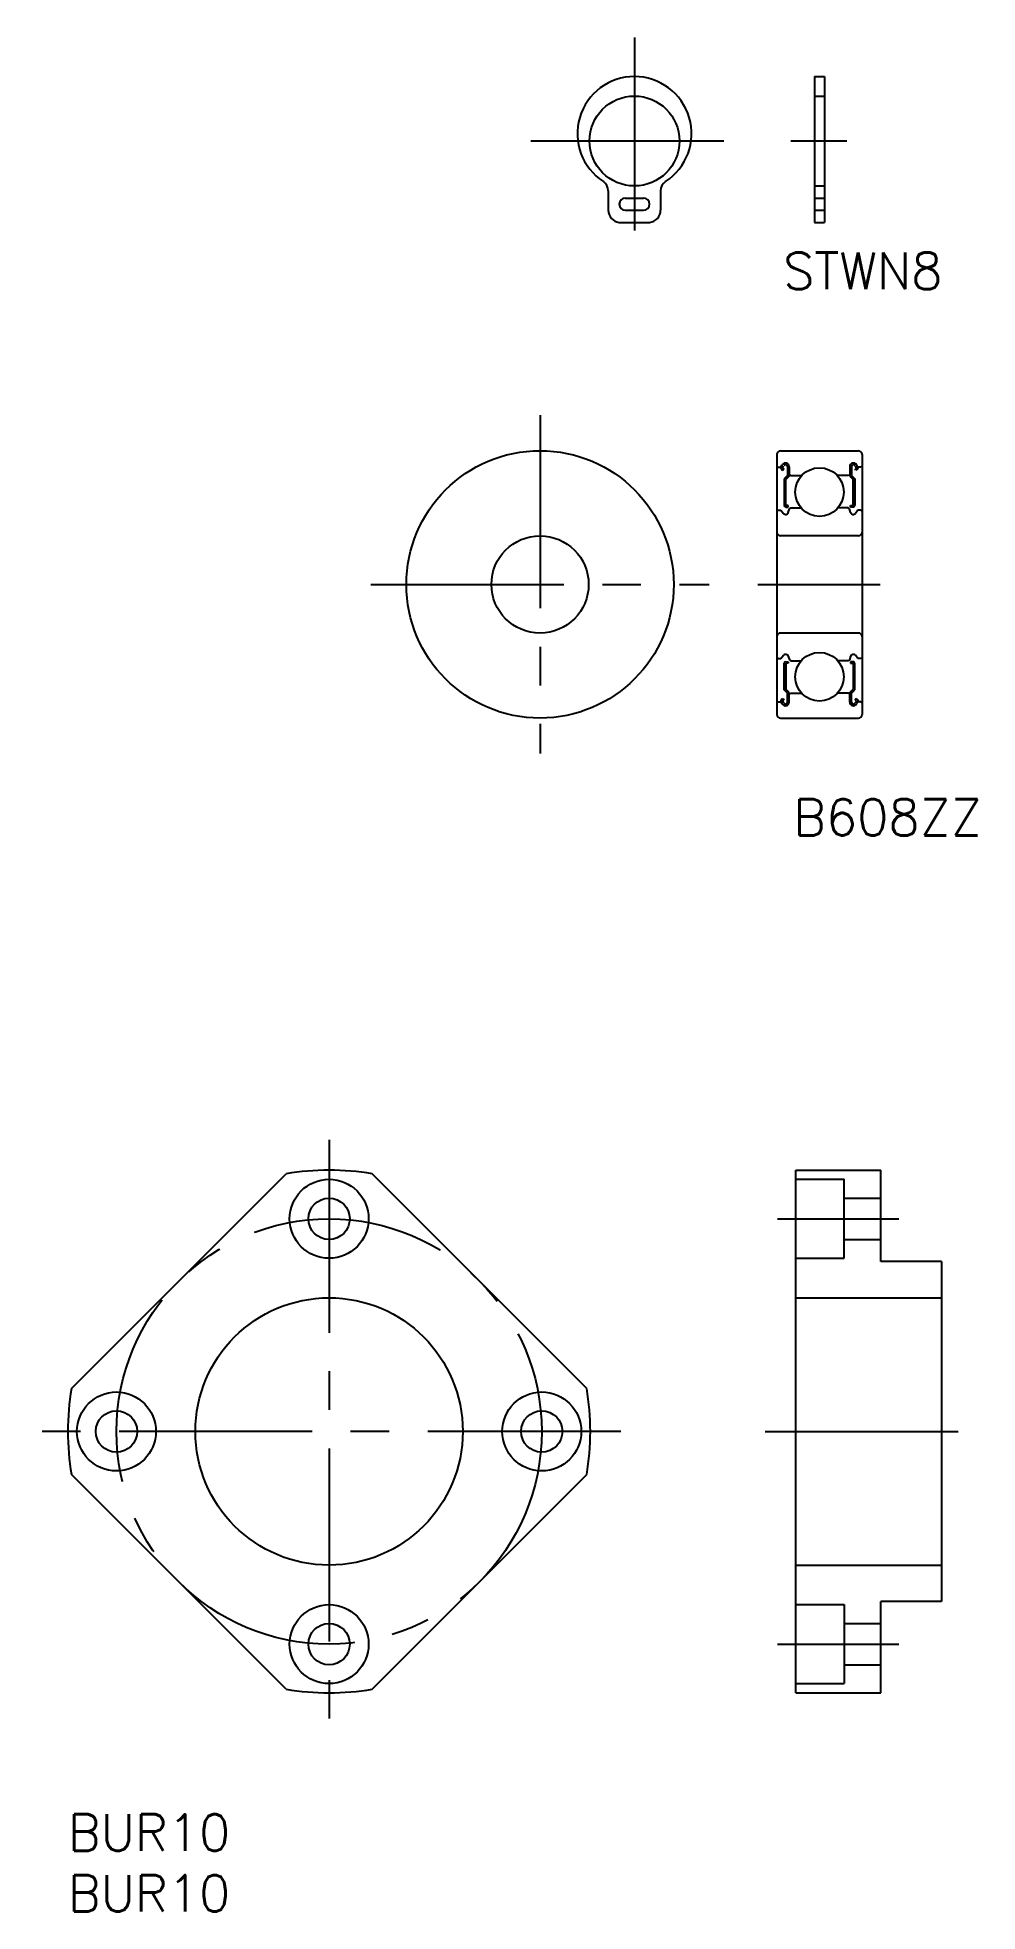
# Model space of a CAD drawing. Extents: x -2 to 75, y -8 to 146.
import ezdxf

# ---------------------------------------------------------------- set-up
doc = ezdxf.new("R2010")
doc.units = 0
doc.header["$LTSCALE"] = 0.5
doc.linetypes.add('CENTER', pattern=[50.8, 31.75, -6.35, 6.35, -6.35])
doc.linetypes.add('DASHED', pattern=[19.05, 12.7, -6.35])
doc.layers.get('0').update_dxf_attribs({"linetype": 'CONTINUOUS'})
for name, color, linetype in [('MSM_CENTER', 1, 'CENTER'), ('MSM_CONTINUOUS', 7, 'CONTINUOUS'), ('MSM_DASHED', 4, 'DASHED'), ('MSM_PART_NUMBER', 7, 'CONTINUOUS')]:
    doc.layers.add(name, color=color, linetype=linetype)
doc.styles.get("Standard").update_dxf_attribs({"font": 'txt.shx', "height": 3, "bigfont": 'bigfont.shx'})

# ---------------------------------------------------------------- blocks, each defined once
blk = doc.blocks.new('*U2')
at = {"layer": 'MSM_PART_NUMBER'}
blk.add_text('BUR10', height=3, dxfattribs=at).set_placement((0, -3))
blk = doc.blocks.new('*U3')
at = {"layer": 'MSM_PART_NUMBER'}
blk.add_text('BUR10', height=3, dxfattribs=at).set_placement((0, -8))

msp = doc.modelspace()

# ---------------------------------------------------------------- linework, layer by layer
for p, q in [((64.8, 110.97), (64.91, 110.79)), ((64.91, 91.62), (64.8, 91.43))]:
    msp.add_line(p, q)
at = {"layer": 'MSM_CENTER'}
for p, q in [((46.63, 146.21), (46.63, 129.17)), ((38.11, 137.69), (55.14, 137.69)), ((59.49, 137.69), (64.1, 137.69)), ((38.86, 115.12), (38.86, 87.29)), ((24.94, 101.2), (52.78, 101.2)), ((56.79, 101.2), (66.84, 101.2)), ((21.5, 55.5), (21.5, 7.5)), ((58.4, 49), (68.4, 49)), ((45.5, 31.5), (-2.5, 31.5)), ((57.4, 31.5), (74.4, 31.5)), ((58.4, 14), (68.4, 14))]:
    msp.add_line(p, q, dxfattribs=at)
msp.add_circle((21.5, 31.5), 17.5, dxfattribs=at)
at = {"layer": 'MSM_CONTINUOUS'}
for p, q in [((61.46, 142.99), (61.46, 130.99)), ((61.46, 142.99), (62.26, 142.99)), ((62.26, 142.99), (62.26, 130.99)), ((44.48, 133.59), (44.48, 131.99)), ((45.88, 132.99), (47.38, 132.99)), ((46.63, 133.99), (46.63, 132.99)), ((48.78, 133.59), (48.78, 131.99)), ((45.88, 131.99), (47.38, 131.99)), ((46.63, 131.99), (46.63, 130.99)), ((45.38, 130.99), (47.88, 130.99)), ((61.46, 130.99), (62.26, 130.99)), ((58.36, 111.9), (58.36, 90.5)), ((58.66, 112.2), (65.06, 112.2)), ((58.69, 110.85), (58.8, 111.04)), ((65.02, 110.85), (64.91, 111.04)), ((65.36, 111.9), (65.36, 90.5)), ((58.36, 110.95), (58.46, 110.85)), ((58.46, 110.85), (58.69, 110.85)), ((58.74, 110.67), (58.85, 110.6)), ((58.8, 110.79), (58.91, 110.97)), ((58.8, 110.79), (58.92, 110.72)), ((58.85, 110.6), (58.92, 110.72)), ((59.22, 110.15), (58.96, 109.89)), ((58.96, 109.89), (58.96, 107.7)), ((59.36, 110.1), (59.09, 109.83)), ((59.09, 107.7), (59.09, 109.83)), ((59.22, 110.89), (59.22, 110.15)), ((59.36, 110.89), (59.36, 110.1)), ((59.36, 110.25), (59.46, 110.15)), ((59.46, 110.15), (60.38, 110.15)), ((64.26, 110.15), (63.33, 110.15)), ((64.36, 110.25), (64.26, 110.15)), ((64.36, 110.89), (64.36, 110.1)), ((64.36, 110.1), (64.62, 109.83)), ((64.49, 110.89), (64.49, 110.15)), ((64.49, 110.15), (64.76, 109.89)), ((64.62, 107.7), (64.62, 109.83)), ((64.76, 109.89), (64.76, 107.7)), ((64.91, 110.79), (64.79, 110.72)), ((64.86, 110.6), (64.79, 110.72)), ((64.97, 110.67), (64.86, 110.6)), ((65.26, 110.85), (65.02, 110.85)), ((65.36, 110.95), (65.26, 110.85)), ((58.36, 107.2), (58.46, 107.3)), ((58.46, 107.3), (58.69, 107.3)), ((58.69, 107.3), (58.9, 107.04)), ((59.29, 107.7), (59.09, 107.7)), ((59.09, 107.57), (59.29, 107.57)), ((59.29, 107.57), (59.29, 107.7)), ((59.29, 107.12), (59.39, 107.41)), ((59.39, 107.41), (59.49, 107.5)), ((59.49, 107.5), (60.34, 107.5)), ((64.22, 107.5), (63.38, 107.5)), ((64.32, 107.41), (64.22, 107.5)), ((64.42, 107.12), (64.32, 107.41)), ((64.42, 107.57), (64.42, 107.7)), ((64.42, 107.7), (64.62, 107.7)), ((64.62, 107.57), (64.42, 107.57)), ((65.02, 107.3), (64.81, 107.04)), ((65.26, 107.3), (65.02, 107.3)), ((65.36, 107.2), (65.26, 107.3)), ((65.06, 105.2), (58.66, 105.2)), ((65.06, 97.2), (58.66, 97.2)), ((58.36, 95.2), (58.46, 95.1)), ((58.46, 95.1), (58.69, 95.1)), ((58.69, 95.1), (58.9, 95.37)), ((58.96, 92.52), (58.96, 94.71)), ((59.09, 94.84), (59.29, 94.84)), ((59.09, 94.71), (59.09, 92.58)), ((59.29, 94.71), (59.09, 94.71)), ((59.29, 95.29), (59.39, 95)), ((59.29, 94.84), (59.29, 94.71)), ((59.39, 95), (59.49, 94.9)), ((59.49, 94.9), (60.34, 94.9)), ((64.22, 94.9), (63.38, 94.9)), ((64.32, 95), (64.22, 94.9)), ((64.42, 95.29), (64.32, 95)), ((64.42, 94.84), (64.42, 94.71)), ((64.62, 94.84), (64.42, 94.84)), ((64.42, 94.71), (64.62, 94.71)), ((64.62, 94.71), (64.62, 92.58)), ((64.76, 92.52), (64.76, 94.71)), ((65.02, 95.1), (64.81, 95.37)), ((65.26, 95.1), (65.02, 95.1)), ((65.36, 95.2), (65.26, 95.1)), ((59.36, 92.31), (59.09, 92.58)), ((64.36, 92.31), (64.62, 92.58)), ((58.36, 91.45), (58.46, 91.55)), ((58.46, 91.55), (58.69, 91.55)), ((58.69, 91.55), (58.8, 91.37)), ((58.74, 91.74), (58.85, 91.8)), ((58.8, 91.62), (58.92, 91.69)), ((58.8, 91.62), (58.91, 91.44)), ((58.85, 91.8), (58.92, 91.69)), ((59.22, 92.25), (58.96, 92.52)), ((59.22, 91.52), (59.22, 92.25)), ((59.36, 91.52), (59.36, 92.31)), ((59.36, 92.15), (59.46, 92.25)), ((59.46, 92.25), (60.38, 92.25)), ((64.26, 92.25), (63.33, 92.25)), ((64.36, 92.15), (64.26, 92.25)), ((64.36, 91.52), (64.36, 92.31)), ((64.49, 92.25), (64.76, 92.52)), ((64.49, 91.52), (64.49, 92.25)), ((64.86, 91.8), (64.79, 91.69)), ((64.91, 91.62), (64.79, 91.69)), ((64.97, 91.74), (64.86, 91.8)), ((65.02, 91.55), (64.91, 91.37)), ((65.26, 91.55), (65.02, 91.55)), ((65.36, 91.45), (65.26, 91.55)), ((58.66, 90.2), (65.06, 90.2)), ((0.29, 35.04), (17.96, 52.71)), ((42.71, 35.04), (25.04, 52.71)), ((59.9, 10), (59.9, 53)), ((59.9, 53), (66.9, 53)), ((66.9, 45.5), (66.9, 53)), ((59.9, 52.25), (63.9, 52.25)), ((63.9, 45.75), (63.9, 52.25)), ((63.9, 50.7), (66.9, 50.7)), ((63.9, 47.3), (66.9, 47.3)), ((59.9, 45.75), (63.9, 45.75)), ((71.9, 45.5), (66.9, 45.5)), ((71.9, 45.5), (71.9, 17.5)), ((59.9, 42.5), (71.9, 42.5)), ((17.96, 10.29), (0.29, 27.96)), ((25.04, 10.29), (42.71, 27.96)), ((59.9, 20.5), (71.9, 20.5)), ((59.9, 17.25), (63.9, 17.25)), ((63.9, 17.25), (63.9, 10.75)), ((66.9, 10), (66.9, 17.5)), ((71.9, 17.5), (66.9, 17.5)), ((63.9, 15.7), (66.9, 15.7)), ((63.9, 12.3), (66.9, 12.3)), ((59.9, 10.75), (63.9, 10.75)), ((59.9, 10), (66.9, 10))]:
    msp.add_line(p, q, dxfattribs=at)
for centre, radius in [((46.63, 137.69), 3.7), ((38.86, 101.2), 11), ((61.86, 108.8), 2), ((38.86, 101.2), 4), ((61.86, 93.6), 2), ((21.5, 49), 3.25), ((21.5, 49), 1.7), ((21.5, 31.5), 11), ((4, 31.5), 3.25), ((39, 31.5), 3.25), ((4, 31.5), 1.7), ((39, 31.5), 1.7), ((21.5, 14), 3.25), ((21.5, 14), 1.7)]:
    msp.add_circle(centre, radius, dxfattribs=at)
for centre, radius, start, end in [((46.63, 138.29), 4.7, 302.9843, 237.0157), ((43.58, 133.59), 0.9, 0, 57.0157), ((49.68, 133.59), 0.9, 122.9843, 180), ((45.88, 132.49), 0.5, 90, 270), ((47.38, 132.49), 0.5, 270, 90), ((45.47, 131.98), 0.99, 179.1897, 264.7847), ((47.79, 131.98), 0.99, 275.2153, 0.8103), ((58.66, 111.9), 0.3, 90, 180), ((59.06, 110.89), 0.299, 0.0015, 150.0049), ((59.06, 110.89), 0.166, 0.0043, 149.9956), ((64.65, 110.89), 0.299, 29.9951, 179.9985), ((64.65, 110.89), 0.166, 29.9974, 179.9973), ((65.06, 111.9), 0.3, 0, 90), ((58.8, 110.79), 0.133, 149.9969, 240.0013), ((64.91, 110.79), 0.133, 299.9987, 30.0031), ((59.08, 107.18), 0.224, 219.9977, 343.1657), ((59.09, 107.7), 0.133, 180.0001, 270), ((64.64, 107.18), 0.224, 196.8343, 320.0023), ((64.62, 107.7), 0.133, 269.9823, 0.0134), ((58.66, 105.5), 0.3, 180, 270), ((65.06, 105.5), 0.3, 270, 0), ((58.66, 96.9), 0.3, 90, 180), ((65.06, 96.9), 0.3, 0, 90), ((59.08, 95.22), 0.224, 16.8343, 140.0023), ((59.09, 94.71), 0.133, 90, 179.9999), ((64.64, 95.22), 0.224, 39.9977, 163.1657), ((64.62, 94.71), 0.133, 359.9866, 90.0177), ((58.8, 91.62), 0.133, 119.9987, 210.0031), ((59.06, 91.52), 0.299, 209.9951, 359.9985), ((59.06, 91.52), 0.166, 210.0044, 359.9957), ((64.65, 91.52), 0.299, 180.0015, 330.0049), ((64.65, 91.52), 0.166, 180.0027, 330.0026), ((64.91, 91.62), 0.133, 329.9969, 60.0013), ((58.66, 90.5), 0.3, 180, 270), ((65.06, 90.5), 0.3, 270, 0), ((21.5, 31.5), 21.5, 80.516, 99.484), ((21.5, 31.5), 21.5, 170.516, 189.484), ((21.5, 31.5), 21.5, 350.516, 9.484), ((21.5, 31.5), 21.5, 260.516, 279.484)]:
    msp.add_arc(centre, radius, start, end, dxfattribs=at)
at = {"layer": 'MSM_DASHED'}
for p, q in [((61.46, 141.39), (62.26, 141.39)), ((61.46, 133.99), (62.26, 133.99)), ((61.46, 132.99), (62.26, 132.99)), ((61.46, 131.99), (62.26, 131.99))]:
    msp.add_line(p, q, dxfattribs=at)

# ---------------------------------------------------------------- block references
at = {"layer": 'MSM_CONTINUOUS'}
for name in ['*U2', '*U3']:
    msp.add_blockref(name, (0, 0), dxfattribs=at)

# ---------------------------------------------------------------- texts
at = {"layer": 'MSM_PART_NUMBER'}
for s, p in [('STWN8', (58.87, 125.5)), ('B608ZZ', (59.69, 80.54))]:
    msp.add_text(s, height=3, dxfattribs=at).set_placement(p)

doc.saveas('drawing.dxf')
